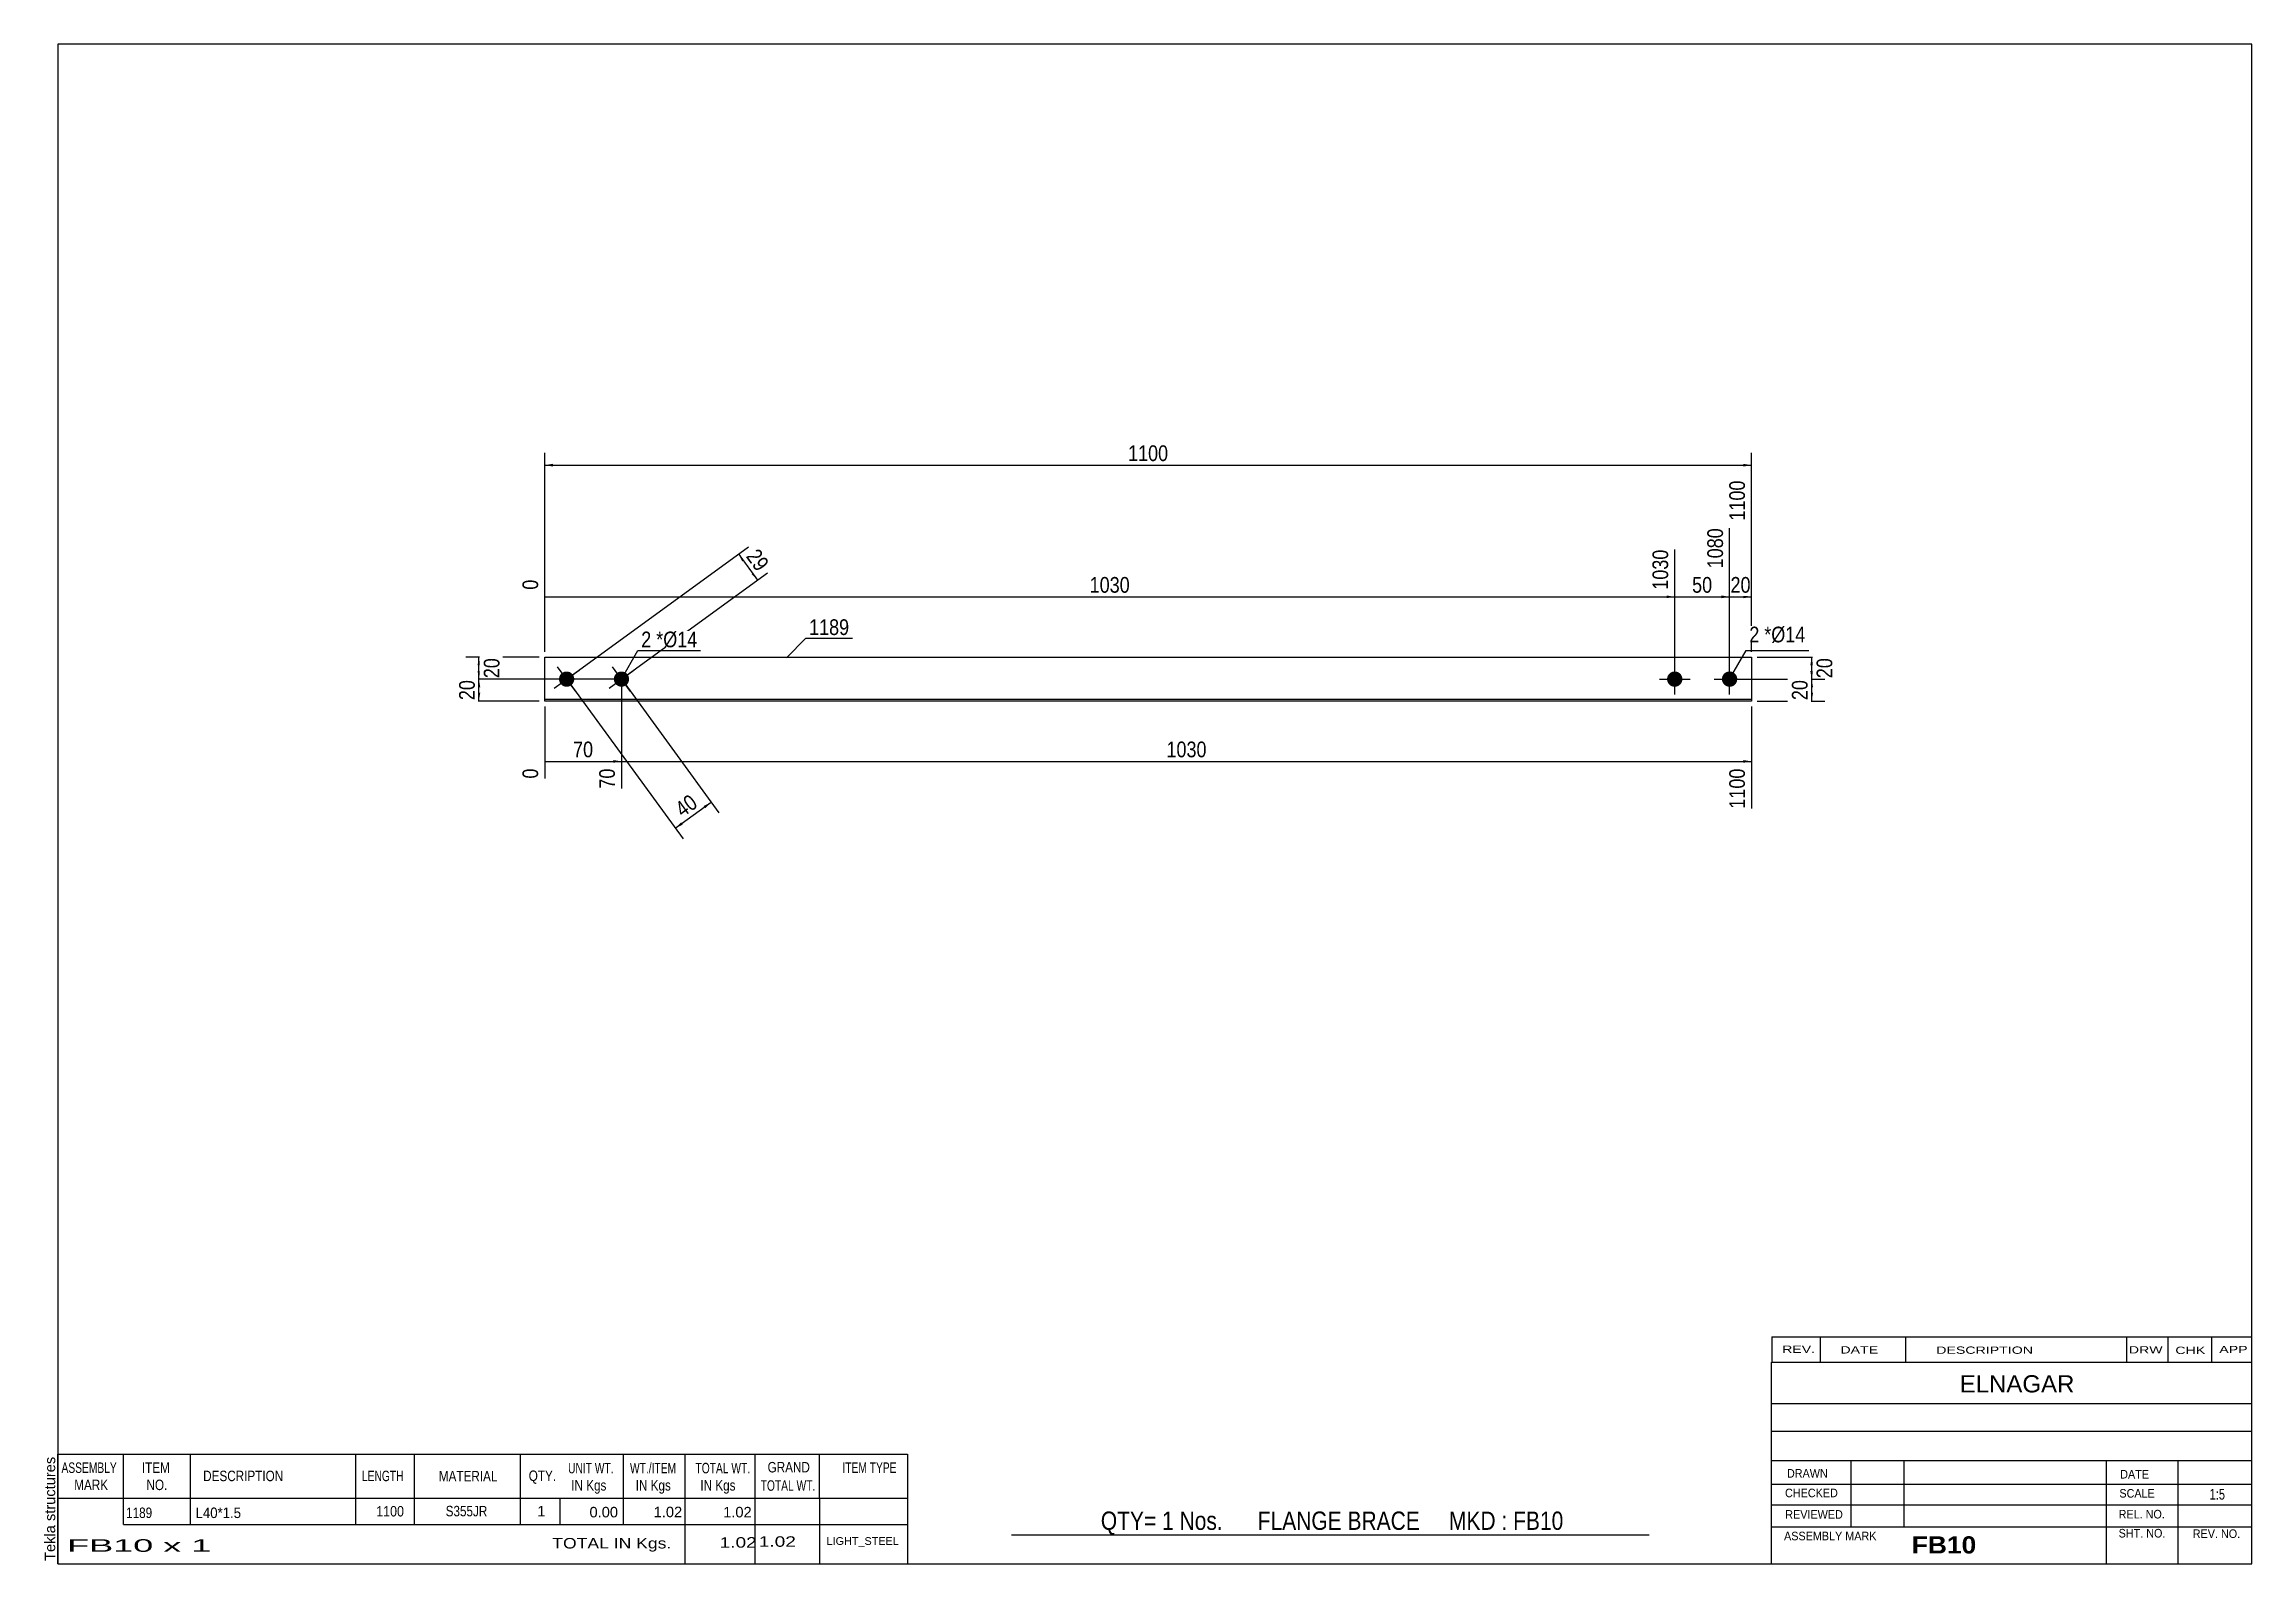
# Model space of a CAD drawing. Header units: millimetres. Extents: x 2 to 405, y 5 to 282.
import ezdxf

# ---------------------------------------------------------------- set-up
doc = ezdxf.new("R2010")
doc.units = ezdxf.units.MM
doc.styles.add('Arial', font='ARIAL.TTF', dxfattribs={"height": 0.2})
doc.styles.add('Arial Bold', font='ARIALBD.TTF', dxfattribs={"height": 0.2})
doc.styles.add('Arial Narrow', font='ARIALN.TTF', dxfattribs={"height": 0.2})

# ---------------------------------------------------------------- blocks, each defined once
blk = doc.blocks.new('Unknown-627391618-1599')
at = {"color": 5, "linetype": 'Continuous'}
for p, q in [((405, 282), (5, 282)), ((5, 282), (5, 5)), ((405, 5), (405, 282)), ((5, 5), (405, 5))]:
    blk.add_line(p, q, dxfattribs=at)
at = {"color": 174, "linetype": 'Continuous', "style": 'Arial'}
blk.add_text('Tekla structures', height=1.9102, rotation=90, dxfattribs=at).set_placement((4.5, 5.5))
blk = doc.blocks.new('Part-627391618-1227 - 1212')
at = {"color": 2, "linetype": 'Continuous'}
for p, q in [((93.75, 162.25), (93.75, 170.25)), ((93.75, 170.25), (313.78, 170.25)), ((313.78, 170.25), (313.78, 162.25)), ((313.78, 162.55), (93.75, 162.55)), ((313.78, 162.25), (93.75, 162.25))]:
    blk.add_line(p, q, dxfattribs=at)
blk = doc.blocks.new('Bolt-627391618-1228 - 1212')
at = {"linetype": 'Continuous'}
blk.add_hatch(color=3, dxfattribs=at).paths.add_polyline_path([(106.93, 167.38, -1), (108.57, 165.12, -1)])
at = {"color": 3, "linetype": 'Continuous'}
for p, q in [((105.49, 164.6), (110.01, 167.9)), ((109.4, 163.99), (106.1, 168.51))]:
    blk.add_line(p, q, dxfattribs=at)
blk = doc.blocks.new('Bolt-627391618-1229 - 1212')
at = {"linetype": 'Continuous'}
for points in [[(299.78, 167.65, -1), (299.78, 164.85, -1)], [(309.78, 167.65, -1), (309.78, 164.85, -1)]]:
    blk.add_hatch(color=3, dxfattribs=at).paths.add_polyline_path(points)
at = {"color": 3, "linetype": 'Continuous'}
for p, q in [((296.98, 166.25), (302.58, 166.25)), ((299.78, 163.45), (299.78, 169.05)), ((306.98, 166.25), (312.58, 166.25)), ((309.78, 163.45), (309.78, 169.05))]:
    blk.add_line(p, q, dxfattribs=at)
blk = doc.blocks.new('Bolt-627391618-1230 - 1212')
at = {"linetype": 'Continuous'}
blk.add_hatch(color=3, dxfattribs=at).paths.add_polyline_path([(96.93, 167.38, -1), (98.57, 165.12, -1)])
at = {"color": 3, "linetype": 'Continuous'}
for p, q in [((95.49, 164.6), (100.01, 167.9)), ((99.4, 163.99), (96.1, 168.51))]:
    blk.add_line(p, q, dxfattribs=at)
blk = doc.blocks.new('StraightDimension-627391618-1237 - 1212')
at = {"linetype": 'Continuous'}
blk.add_hatch(color=7, dxfattribs=at).paths.add_polyline_path([(312.28, 181.5), (313.78, 181.25), (312.28, 181)])
at = {"color": 7, "linetype": 'Continuous'}
for p, q in [((313.78, 171.25), (313.78, 202.46)), ((309.78, 167.25), (309.78, 193.76)), ((309.78, 181.25), (313.78, 181.25))]:
    blk.add_line(p, q, dxfattribs=at)
at = {"color": 0, "linetype": 'Continuous'}
blk.add_wipeout([(313.18, 203.06), (308.98, 203.06), (308.98, 194.55), (313.18, 194.55)], dxfattribs=at)
at = {"color": 0}
blk.add_wipeout([(314.21, 181.4), (314.21, 185.6), (309.35, 185.6), (309.35, 181.4)], dxfattribs=at)
at = {"color": 3, "linetype": 'Continuous', "style": 'Arial Narrow'}
blk.add_text('1100', height=2.863, rotation=90.0002, dxfattribs=at).set_placement((312.58, 195.15))
at = {"color": 3, "style": 'Arial Narrow'}
blk.add_text('20', height=2.863, dxfattribs=at).set_placement((309.95, 182))
blk = doc.blocks.new('StraightDimension-627391618-1238 - 1212')
at = {"linetype": 'Continuous'}
blk.add_hatch(color=7, dxfattribs=at).paths.add_polyline_path([(308.28, 181.5), (309.78, 181.25), (308.28, 181)])
at = {"color": 7, "linetype": 'Continuous'}
for p, q in [((309.78, 167.25), (309.78, 193.76)), ((299.78, 167.25), (299.78, 189.86)), ((299.78, 181.25), (309.78, 181.25))]:
    blk.add_line(p, q, dxfattribs=at)
at = {"color": 0}
blk.add_wipeout([(307.21, 181.4), (307.21, 185.6), (302.35, 185.6), (302.35, 181.4)], dxfattribs=at)
at = {"color": 0, "linetype": 'Continuous'}
blk.add_wipeout([(309.18, 194.36), (304.98, 194.36), (304.98, 185.85), (309.18, 185.85)], dxfattribs=at)
at = {"color": 3, "linetype": 'Continuous', "style": 'Arial Narrow'}
blk.add_text('1080', height=2.863, rotation=90.0002, dxfattribs=at).set_placement((308.58, 186.45))
at = {"color": 3, "style": 'Arial Narrow'}
blk.add_text('50', height=2.863, dxfattribs=at).set_placement((302.95, 182))
blk = doc.blocks.new('StraightDimension-627391618-1288 - 1212')
at = {"linetype": 'Continuous'}
for points in [[(129.77, 187.71), (129.09, 189.07), (130.17, 188)], [(131.87, 185.67), (132.55, 184.31), (131.47, 185.38)]]:
    blk.add_hatch(color=7, dxfattribs=at).paths.add_polyline_path(points)
at = {"color": 7, "linetype": 'Continuous'}
for p, q in [((98.56, 166.84), (130.91, 190.39)), ((108.56, 166.84), (134.37, 185.63)), ((129.09, 189.07), (132.55, 184.31))]:
    blk.add_line(p, q, dxfattribs=at)
at = {"color": 0}
blk.add_wipeout([(132.37, 184.81), (135.77, 187.29), (132.91, 191.21), (129.51, 188.74)], dxfattribs=at)
at = {"color": 3, "style": 'Arial Narrow'}
blk.add_text('29', height=2.863, rotation=-53.944, dxfattribs=at).set_placement((130.35, 188.61))
blk = doc.blocks.new('StraightDimension-627391618-1239 - 1212')
at = {"linetype": 'Continuous'}
blk.add_hatch(color=7, dxfattribs=at).paths.add_polyline_path([(298.28, 181.5), (299.78, 181.25), (298.28, 181)])
at = {"color": 7, "linetype": 'Continuous'}
for p, q in [((299.78, 167.25), (299.78, 189.86)), ((93.75, 171.25), (93.75, 184.38)), ((93.75, 181.25), (299.78, 181.25))]:
    blk.add_line(p, q, dxfattribs=at)
at = {"color": 0, "linetype": 'Continuous'}
for points in [[(299.18, 190.46), (294.98, 190.46), (294.98, 181.95), (299.18, 181.95)], [(93.15, 184.98), (88.95, 184.98), (88.95, 181.95), (93.15, 181.95)]]:
    blk.add_wipeout(points, dxfattribs=at)
at = {"color": 0}
blk.add_wipeout([(201.02, 181.4), (201.02, 185.6), (192.51, 185.6), (192.51, 181.4)], dxfattribs=at)
at = {"color": 3, "linetype": 'Continuous', "style": 'Arial Narrow'}
for s, height, p in [('1030', 2.863, (298.58, 182.55)), ('0', 2.86, (92.55, 182.55))]:
    blk.add_text(s, height=height, rotation=90.0002, dxfattribs=at).set_placement(p)
at = {"color": 3, "style": 'Arial Narrow'}
blk.add_text('1030', height=2.863, dxfattribs=at).set_placement((193.11, 182))
blk = doc.blocks.new('StraightDimension-627391618-1252 - 1212')
at = {"linetype": 'Continuous'}
blk.add_hatch(color=7, dxfattribs=at).paths.add_polyline_path([(312.28, 151.5), (313.78, 151.25), (312.28, 151)])
at = {"color": 7, "linetype": 'Continuous'}
for p, q in [((107.75, 165.25), (107.75, 146.29)), ((313.78, 161.25), (313.78, 142.64)), ((107.75, 151.25), (313.78, 151.25))]:
    blk.add_line(p, q, dxfattribs=at)
at = {"color": 0}
blk.add_wipeout([(215.02, 151.4), (215.02, 155.6), (206.51, 155.6), (206.51, 151.4)], dxfattribs=at)
at = {"color": 0, "linetype": 'Continuous'}
blk.add_wipeout([(313.18, 150.55), (308.98, 150.55), (308.98, 142.04), (313.18, 142.04)], dxfattribs=at)
at = {"color": 3, "style": 'Arial Narrow'}
blk.add_text('1030', height=2.863, dxfattribs=at).set_placement((207.11, 152))
at = {"color": 3, "linetype": 'Continuous', "style": 'Arial Narrow'}
blk.add_text('1100', height=2.863, rotation=90.0002, dxfattribs=at).set_placement((312.58, 142.64))
blk = doc.blocks.new('StraightDimension-627391618-1253 - 1212')
at = {"linetype": 'Continuous'}
blk.add_hatch(color=7, dxfattribs=at).paths.add_polyline_path([(106.25, 151.5), (107.75, 151.25), (106.25, 151)])
at = {"color": 7, "linetype": 'Continuous'}
for p, q in [((107.75, 165.25), (107.75, 146.29)), ((93.75, 161.25), (93.75, 148.12)), ((93.75, 151.25), (107.75, 151.25))]:
    blk.add_line(p, q, dxfattribs=at)
at = {"color": 0}
blk.add_wipeout([(103.18, 151.4), (103.18, 155.6), (98.32, 155.6), (98.32, 151.4)], dxfattribs=at)
at = {"color": 0, "linetype": 'Continuous'}
blk.add_wipeout([(93.15, 150.55), (88.95, 150.55), (88.95, 147.52), (93.15, 147.52)], dxfattribs=at)
at = {"color": 3, "linetype": 'Continuous', "style": 'Arial Narrow'}
blk.add_text('0', height=2.86, rotation=90.0002, dxfattribs=at).set_placement((92.55, 148.12))
at = {"color": 0, "linetype": 'Continuous'}
blk.add_wipeout([(107.15, 150.55), (102.95, 150.55), (102.95, 145.69), (107.15, 145.69)], dxfattribs=at)
at = {"color": 3, "style": 'Arial Narrow'}
blk.add_text('70', height=2.863, dxfattribs=at).set_placement((98.92, 152))
at = {"color": 3, "linetype": 'Continuous', "style": 'Arial Narrow'}
blk.add_text('70', height=2.863, rotation=90.0002, dxfattribs=at).set_placement((106.55, 146.29))
blk = doc.blocks.new('StraightDimension-627391618-1260 - 1212')
at = {"linetype": 'Continuous'}
for points in [[(95.25, 205), (93.75, 205.25), (95.25, 205.5)], [(312.28, 205.5), (313.78, 205.25), (312.28, 205)]]:
    blk.add_hatch(color=7, dxfattribs=at).paths.add_polyline_path(points)
at = {"color": 7, "linetype": 'Continuous'}
for p, q in [((93.75, 171.25), (93.75, 207.5)), ((313.78, 171.25), (313.78, 207.5)), ((93.75, 205.25), (313.78, 205.25))]:
    blk.add_line(p, q, dxfattribs=at)
at = {"color": 0}
blk.add_wipeout([(208.02, 205.4), (208.02, 209.6), (199.51, 209.6), (199.51, 205.4)], dxfattribs=at)
at = {"color": 3, "style": 'Arial Narrow'}
blk.add_text('1100', height=2.863, dxfattribs=at).set_placement((200.11, 206))
blk = doc.blocks.new('StraightDimension-627391618-1264 - 1212')
at = {"linetype": 'Continuous'}
for points in [[(324.5, 168.75), (324.75, 170.25), (325, 168.75)], [(325, 167.75), (324.75, 166.25), (324.5, 167.75)]]:
    blk.add_hatch(color=7, dxfattribs=at).paths.add_polyline_path(points)
at = {"color": 7, "linetype": 'Continuous'}
for p, q in [((314.78, 170.25), (327, 170.25)), ((324.75, 166.25), (324.75, 170.25)), ((310.78, 166.25), (327, 166.25))]:
    blk.add_line(p, q, dxfattribs=at)
at = {"color": 0}
blk.add_wipeout([(329.1, 170.68), (324.9, 170.68), (324.9, 165.82), (329.1, 165.82)], dxfattribs=at)
at = {"color": 3, "style": 'Arial Narrow'}
blk.add_text('20', height=2.863, rotation=90.0002, dxfattribs=at).set_placement((328.5, 166.42))
blk = doc.blocks.new('StraightDimension-627391618-1265 - 1212')
at = {"linetype": 'Continuous'}
for points in [[(324.5, 164.75), (324.75, 166.25), (325, 164.75)], [(325, 163.75), (324.75, 162.25), (324.5, 163.75)]]:
    blk.add_hatch(color=7, dxfattribs=at).paths.add_polyline_path(points)
at = {"color": 7, "linetype": 'Continuous'}
for p, q in [((310.78, 166.25), (327.15, 166.25)), ((324.75, 162.25), (324.75, 166.25)), ((314.78, 162.25), (327.15, 162.25))]:
    blk.add_line(p, q, dxfattribs=at)
at = {"color": 0}
blk.add_wipeout([(324.6, 166.68), (320.4, 166.68), (320.4, 161.82), (324.6, 161.82)], dxfattribs=at)
at = {"color": 3, "style": 'Arial Narrow'}
blk.add_text('20', height=2.863, rotation=90.0002, dxfattribs=at).set_placement((324, 162.42))
blk = doc.blocks.new('StraightDimension-627391618-1274 - 1212')
at = {"linetype": 'Continuous'}
for points in [[(81.5, 168.75), (81.75, 170.25), (82, 168.75)], [(82, 167.75), (81.75, 166.25), (81.5, 167.75)]]:
    blk.add_hatch(color=7, dxfattribs=at).paths.add_polyline_path(points)
at = {"color": 7, "linetype": 'Continuous'}
for p, q in [((92.75, 170.25), (79.35, 170.25)), ((81.75, 166.25), (81.75, 170.25)), ((106.75, 166.25), (79.35, 166.25))]:
    blk.add_line(p, q, dxfattribs=at)
at = {"color": 0}
blk.add_wipeout([(86.1, 170.68), (81.9, 170.68), (81.9, 165.82), (86.1, 165.82)], dxfattribs=at)
at = {"color": 3, "style": 'Arial Narrow'}
blk.add_text('20', height=2.863, rotation=90.0002, dxfattribs=at).set_placement((85.5, 166.42))
blk = doc.blocks.new('StraightDimension-627391618-1275 - 1212')
at = {"linetype": 'Continuous'}
for points in [[(81.5, 164.75), (81.75, 166.25), (82, 164.75)], [(82, 163.75), (81.75, 162.25), (81.5, 163.75)]]:
    blk.add_hatch(color=7, dxfattribs=at).paths.add_polyline_path(points)
at = {"color": 7, "linetype": 'Continuous'}
for p, q in [((106.75, 166.25), (79.5, 166.25)), ((81.75, 162.25), (81.75, 166.25)), ((92.75, 162.25), (79.5, 162.25))]:
    blk.add_line(p, q, dxfattribs=at)
at = {"color": 0}
blk.add_wipeout([(81.6, 166.68), (77.4, 166.68), (77.4, 161.82), (81.6, 161.82)], dxfattribs=at)
at = {"color": 3, "style": 'Arial Narrow'}
blk.add_text('20', height=2.863, rotation=90.0002, dxfattribs=at).set_placement((81, 162.42))
blk = doc.blocks.new('StraightDimension-627391618-1282 - 1212')
at = {"linetype": 'Continuous'}
for points in [[(122.73, 143.13), (124.09, 143.81), (123.02, 142.72)], [(118.91, 139.73), (117.55, 139.05), (118.62, 140.14)]]:
    blk.add_hatch(color=7, dxfattribs=at).paths.add_polyline_path(points)
at = {"color": 7, "linetype": 'Continuous'}
for p, q in [((98.34, 165.44), (118.97, 137.11)), ((108.34, 165.44), (125.5, 141.87)), ((117.55, 139.05), (124.09, 143.81))]:
    blk.add_line(p, q, dxfattribs=at)
at = {"color": 0}
blk.add_wipeout([(122.7, 142.98), (120.22, 146.38), (116.3, 143.52), (118.77, 140.12)], dxfattribs=at)
at = {"color": 3, "style": 'Arial Narrow'}
blk.add_text('40', height=2.863, rotation=36.0562, dxfattribs=at).set_placement((118.9, 140.96))
blk = doc.blocks.new('CBS_REVISION-627391618-1615')
at = {"color": 7, "linetype": 'Continuous'}
for p, q in [((317.49, 46.38), (404.99, 46.38)), ((317.49, 46.38), (317.49, 41.75)), ((326.29, 46.38), (326.29, 41.75)), ((341.88, 46.38), (341.88, 41.81)), ((382.14, 46.38), (382.14, 41.75)), ((389.68, 46.38), (389.68, 41.75)), ((397.63, 46.38), (397.63, 41.75)), ((317.49, 41.75), (404.99, 41.75))]:
    blk.add_line(p, q, dxfattribs=at)
at = {"color": 7, "style": 'Arial Narrow', "width": 1.7}
for s, height, p in [('REV.', 1.326, (319.35, 43.43)), ('DATE', 1.326, (329.98, 43.31)), ('DESCRIPTION', 1.3257, (347.46, 43.26)), ('DRW', 1.326, (382.57, 43.32)), ('CHK', 1.326, (391.06, 43.23)), ('APP', 1.326, (399.06, 43.38))]:
    blk.add_text(s, height=height, dxfattribs=at).set_placement(p)
blk = doc.blocks.new('CBS_BOM-627391618-1612')
at = {"color": 7, "linetype": 'Continuous'}
for p, q in [((4.97, 16.97), (4.97, 24.97)), ((4.97, 24.97), (159.89, 24.97)), ((16.97, 16.97), (16.97, 24.97)), ((29.16, 16.97), (29.16, 24.97)), ((59.32, 16.97), (59.32, 24.97)), ((70, 16.97), (70, 24.97)), ((89.32, 16.97), (89.32, 24.97)), ((108.12, 16.97), (108.12, 24.97)), ((119.33, 16.97), (119.33, 24.97)), ((132.12, 16.97), (132.12, 24.97)), ((143.87, 16.97), (143.87, 24.97)), ((159.89, 24.96), (159.89, 16.98)), ((4.97, 16.97), (159.89, 16.97)), ((4.97, 12.17), (4.97, 16.97)), ((16.97, 12.17), (16.97, 16.97)), ((29.16, 12.17), (29.16, 16.97)), ((59.32, 12.17), (59.32, 16.97)), ((70, 12.17), (70, 16.97)), ((89.32, 12.17), (89.32, 16.97)), ((96.58, 12.17), (96.58, 16.97)), ((108.12, 12.17), (108.12, 16.97)), ((119.33, 12.17), (119.33, 16.97)), ((132.12, 12.17), (132.12, 16.97)), ((143.89, 12.17), (143.89, 16.97)), ((159.89, 16.97), (159.89, 12.17)), ((4.97, 4.97), (4.97, 12.15)), ((16.97, 12.17), (159.89, 12.17)), ((119.33, 4.97), (119.33, 12.15)), ((132.12, 4.97), (132.12, 12.15)), ((143.93, 4.97), (143.93, 12.15)), ((159.89, 12.17), (159.89, 4.97)), ((4.97, 4.97), (159.89, 4.97))]:
    blk.add_line(p, q, dxfattribs=at)
at = {"color": 3, "linetype": 'Continuous', "style": 'Arial'}
for s, height, width, p in [('ASSEMBLY', 1.91, 0.7, (5.65, 21.54)), ('MARK', 1.91, 0.8, (7.97, 18.41)), ('ITEM', 1.91, 0.8, (20.3, 21.54)), ('NO.', 1.91, 0.8, (21.15, 18.41)), ('DESCRIPTION', 1.9102, 0.8, (31.48, 20.04)), ('LENGTH', 1.91, 0.7, (60.43, 20.04)), ('MATERIAL', 1.91, 0.8, (74.45, 19.99)), ('QTY.', 1.91, 0.8, (90.84, 20.07)), ('UNIT WT.', 1.91, 0.7, (98.01, 21.47)), ('IN Kgs', 1.91, 0.8, (98.59, 18.33)), ('WT./ITEM', 1.91, 0.7, (109.3, 21.47)), ('IN Kgs', 1.91, 0.8, (110.34, 18.33)), ('TOTAL WT.', 1.91, 0.7, (121.24, 21.47)), ('IN Kgs', 1.91, 0.8, (122.13, 18.33)), ('TOTAL WT.', 1.91, 0.7, (133.13, 18.29)), ('GRAND', 1.91, 0.8, (134.39, 21.63)), ('ITEM TYPE', 1.91, 0.7, (148.03, 21.55))]:
    blk.add_text(s, height=height, dxfattribs=dict(at, width=width)).set_placement(p)
at = {"color": 7, "linetype": 'Continuous', "style": 'Arial'}
for s, width, p in [('1189', 0.8, (17.43, 13.32)), ('L40*1.5', 0.9, (30.1, 13.32)), ('1100', 0.85, (63.04, 13.6)), ('S355JR', 0.8, (75.69, 13.63))]:
    blk.add_text(s, height=1.91, dxfattribs=dict(at, width=width)).set_placement(p)
for s, p in [('1', (92.41, 13.63)), ('0.00', (101.92, 13.44)), ('1.02', (113.62, 13.47)), ('1.02', (126.29, 13.44))]:
    blk.add_text(s, height=1.91, dxfattribs=at).set_placement(p)
at = {"color": 6, "linetype": 'Continuous', "style": 'Arial'}
for s, height, width, p in [('FB10 x 1', 2.292, 2.05, (6.69, 7.16)), ('TOTAL IN Kgs.', 1.9102, 1.2, (95.13, 7.77)), ('1.02', 1.91, 1.3, (125.65, 7.92)), ('1.02', 1.91, 1.3, (132.79, 8.08))]:
    blk.add_text(s, height=height, dxfattribs=dict(at, width=width)).set_placement(p)
blk.add_text('LIGHT_STEEL', height=1.4135, dxfattribs=at).set_placement((145.14, 8.42))
blk = doc.blocks.new('CBS_CALLOFF-627391618-1613')
at = {"color": 7, "linetype": 'Continuous'}
blk.add_line((178.88, 10.27), (295.11, 10.25), dxfattribs=at)
at = {"color": 3, "linetype": 'Continuous', "style": 'Arial Narrow'}
blk.add_text('QTY= 1 Nos.      FLANGE BRACE     MKD : FB10', height=3.3405, dxfattribs=at).set_placement((195.14, 11.16))
blk = doc.blocks.new('CBS_NAME_BLOG-627391618-1614')
at = {"color": 7, "linetype": 'Continuous'}
for p, q in [((317.41, 41.75), (404.93, 41.75)), ((317.41, 5.04), (317.41, 41.75)), ((317.41, 34.21), (404.93, 34.21)), ((317.48, 29.16), (405, 29.16)), ((317.41, 23.79), (404.93, 23.79)), ((331.93, 11.68), (331.93, 23.78)), ((341.62, 11.71), (341.62, 23.78)), ((378.53, 5.04), (378.53, 23.77)), ((391.58, 5.04), (391.58, 23.78)), ((317.42, 19.49), (405, 19.51)), ((317.41, 15.74), (404.93, 15.74)), ((317.41, 11.7), (404.93, 11.7)), ((317.41, 5), (405, 5))]:
    blk.add_line(p, q, dxfattribs=at)
at = {"color": 3, "linetype": 'Continuous', "style": 'Arial'}
blk.add_text('ELNAGAR', height=3.133, dxfattribs=at).set_placement((351.73, 36.22))
at = {"color": 3, "linetype": 'Continuous'}
for s, height, style, width, p in [('DRAWN', 1.566, 'Arial', 0.9, (320.24, 20.68)), ('DATE', 1.566, 'Arial', 0.9, (381, 20.52)), ('CHECKED', 1.566, 'Arial', 0.9, (319.89, 17.11)), ('SCALE', 1.566, 'Arial', 0.9, (380.85, 17.04)), ('1:5', 1.957, 'Arial Narrow', 0.9, (397.3, 16.68)), ('REVIEWED', 1.566, 'Arial', 0.9, (319.93, 13.19)), ('REL. NO.', 1.566, 'Arial', 0.9, (380.71, 13.24)), ('ASSEMBLY MARK', 1.5663, 'Arial', 0.9, (319.71, 9.26)), ('FB10', 3.131, 'Arial Bold', 1.1, (342.99, 6.86)), ('SHT. NO.', 1.566, 'Arial', 0.9, (380.71, 9.77)), ('REV. NO.', 1.566, 'Arial', 0.9, (394.23, 9.68))]:
    blk.add_text(s, height=height, dxfattribs=dict(at, style=style, width=width)).set_placement(p)
blk = doc.blocks.new('Mark-627391618-1301 - 1212')
at = {"color": 0}
blk.add_wipeout([(315.21, 172.95), (315.21, 175.95), (313.38, 175.95), (313.38, 172.95)], dxfattribs=at)
blk.add_wipeout([(315.21, 172.95), (315.21, 175.95), (313.38, 175.95), (313.38, 172.95)], dxfattribs=at)
at = {"color": 7, "linetype": 'Continuous'}
blk.add_line((309.78, 166.25), (312.78, 171.45), dxfattribs=at)
at = {"color": 0}
blk.add_wipeout([(317.38, 172.95), (317.38, 175.95), (316.11, 175.95), (316.11, 172.95)], dxfattribs=at)
blk.add_wipeout([(317.38, 172.95), (317.38, 175.95), (316.11, 175.95), (316.11, 172.95)], dxfattribs=at)
at = {"color": 3, "style": 'Arial Narrow'}
blk.add_text('2', height=2.86, dxfattribs=at).set_placement((313.38, 172.95))
at = {"color": 0}
blk.add_wipeout([(323.6, 172.95), (323.6, 175.95), (317.38, 175.95), (317.38, 172.95)], dxfattribs=at)
blk.add_wipeout([(323.6, 172.95), (323.6, 175.95), (317.38, 175.95), (317.38, 172.95)], dxfattribs=at)
at = {"color": 7, "linetype": 'Continuous'}
blk.add_line((312.78, 171.45), (324.2, 171.45), dxfattribs=at)
at = {"color": 3, "style": 'Arial Narrow'}
for s, height, p in [('*', 2.86, (316.11, 172.95)), ('Ø14', 2.863, (317.38, 172.95))]:
    blk.add_text(s, height=height, dxfattribs=at).set_placement(p)
blk = doc.blocks.new('Mark-627391618-1293 - 1212')
at = {"color": 0}
blk.add_wipeout([(149.26, 174.29), (149.26, 177.29), (141.95, 177.29), (141.95, 174.29)], dxfattribs=at)
blk.add_wipeout([(149.26, 174.29), (149.26, 177.29), (141.95, 177.29), (141.95, 174.29)], dxfattribs=at)
at = {"color": 7, "linetype": 'Continuous'}
for p, q in [((137.81, 170.15), (141.35, 173.69)), ((141.35, 173.69), (149.86, 173.69))]:
    blk.add_line(p, q, dxfattribs=at)
at = {"color": 3, "style": 'Arial Narrow'}
blk.add_text('1189', height=2.863, dxfattribs=at).set_placement((141.95, 174.29))
blk = doc.blocks.new('MarkSet-627391618-1298 - 1212')
at = {"color": 0}
blk.add_wipeout([(113.18, 172.05), (113.18, 175.05), (111.35, 175.05), (111.35, 172.05)], dxfattribs=at)
blk.add_wipeout([(113.18, 172.05), (113.18, 175.05), (111.35, 175.05), (111.35, 172.05)], dxfattribs=at)
at = {"color": 7, "linetype": 'Continuous'}
blk.add_line((107.75, 166.25), (110.75, 171.45), dxfattribs=at)
at = {"color": 0}
blk.add_wipeout([(115.36, 172.05), (115.36, 175.05), (114.08, 175.05), (114.08, 172.05)], dxfattribs=at)
blk.add_wipeout([(115.36, 172.05), (115.36, 175.05), (114.08, 175.05), (114.08, 172.05)], dxfattribs=at)
at = {"color": 3, "style": 'Arial Narrow'}
blk.add_text('2', height=2.86, dxfattribs=at).set_placement((111.35, 172.05))
at = {"color": 0}
blk.add_wipeout([(121.57, 172.05), (121.57, 175.05), (115.36, 175.05), (115.36, 172.05)], dxfattribs=at)
blk.add_wipeout([(121.57, 172.05), (121.57, 175.05), (115.36, 175.05), (115.36, 172.05)], dxfattribs=at)
at = {"color": 7, "linetype": 'Continuous'}
blk.add_line((110.75, 171.45), (122.17, 171.45), dxfattribs=at)
at = {"color": 3, "style": 'Arial Narrow'}
for s, height, p in [('*', 2.86, (114.08, 172.05)), ('Ø14', 2.863, (115.36, 172.05))]:
    blk.add_text(s, height=height, dxfattribs=at).set_placement(p)

msp = doc.modelspace()

# ---------------------------------------------------------------- block references
for name in ['Unknown-627391618-1599', 'Part-627391618-1227 - 1212', 'Bolt-627391618-1230 - 1212', 'Bolt-627391618-1228 - 1212', 'Bolt-627391618-1229 - 1212', 'CBS_REVISION-627391618-1615', 'CBS_NAME_BLOG-627391618-1614', 'CBS_BOM-627391618-1612', 'CBS_CALLOFF-627391618-1613']:
    msp.add_blockref(name, (0, 0))

# ---------------------------------------------------------------- next in the draw order: block references
for name in ['StraightDimension-627391618-1237 - 1212', 'StraightDimension-627391618-1288 - 1212']:
    msp.add_blockref(name, (0, 0))

# ---------------------------------------------------------------- next in the draw order: block references
msp.add_blockref('StraightDimension-627391618-1238 - 1212', (0, 0))

# ---------------------------------------------------------------- next in the draw order: block references
msp.add_blockref('StraightDimension-627391618-1239 - 1212', (0, 0))

# ---------------------------------------------------------------- next in the draw order: block references
for name in ['StraightDimension-627391618-1260 - 1212', 'StraightDimension-627391618-1252 - 1212']:
    msp.add_blockref(name, (0, 0))

# ---------------------------------------------------------------- next in the draw order: block references
for name in ['Mark-627391618-1293 - 1212', 'StraightDimension-627391618-1264 - 1212', 'StraightDimension-627391618-1253 - 1212']:
    msp.add_blockref(name, (0, 0))

# ---------------------------------------------------------------- next in the draw order: block references
for name in ['StraightDimension-627391618-1274 - 1212', 'StraightDimension-627391618-1265 - 1212']:
    msp.add_blockref(name, (0, 0))

# ---------------------------------------------------------------- next in the draw order: block references
for name in ['Mark-627391618-1301 - 1212', 'StraightDimension-627391618-1275 - 1212']:
    msp.add_blockref(name, (0, 0))

# ---------------------------------------------------------------- next in the draw order: block references
msp.add_blockref('StraightDimension-627391618-1282 - 1212', (0, 0))

# ---------------------------------------------------------------- next in the draw order: block references
msp.add_blockref('MarkSet-627391618-1298 - 1212', (0, 0))

doc.saveas('drawing.dxf')
